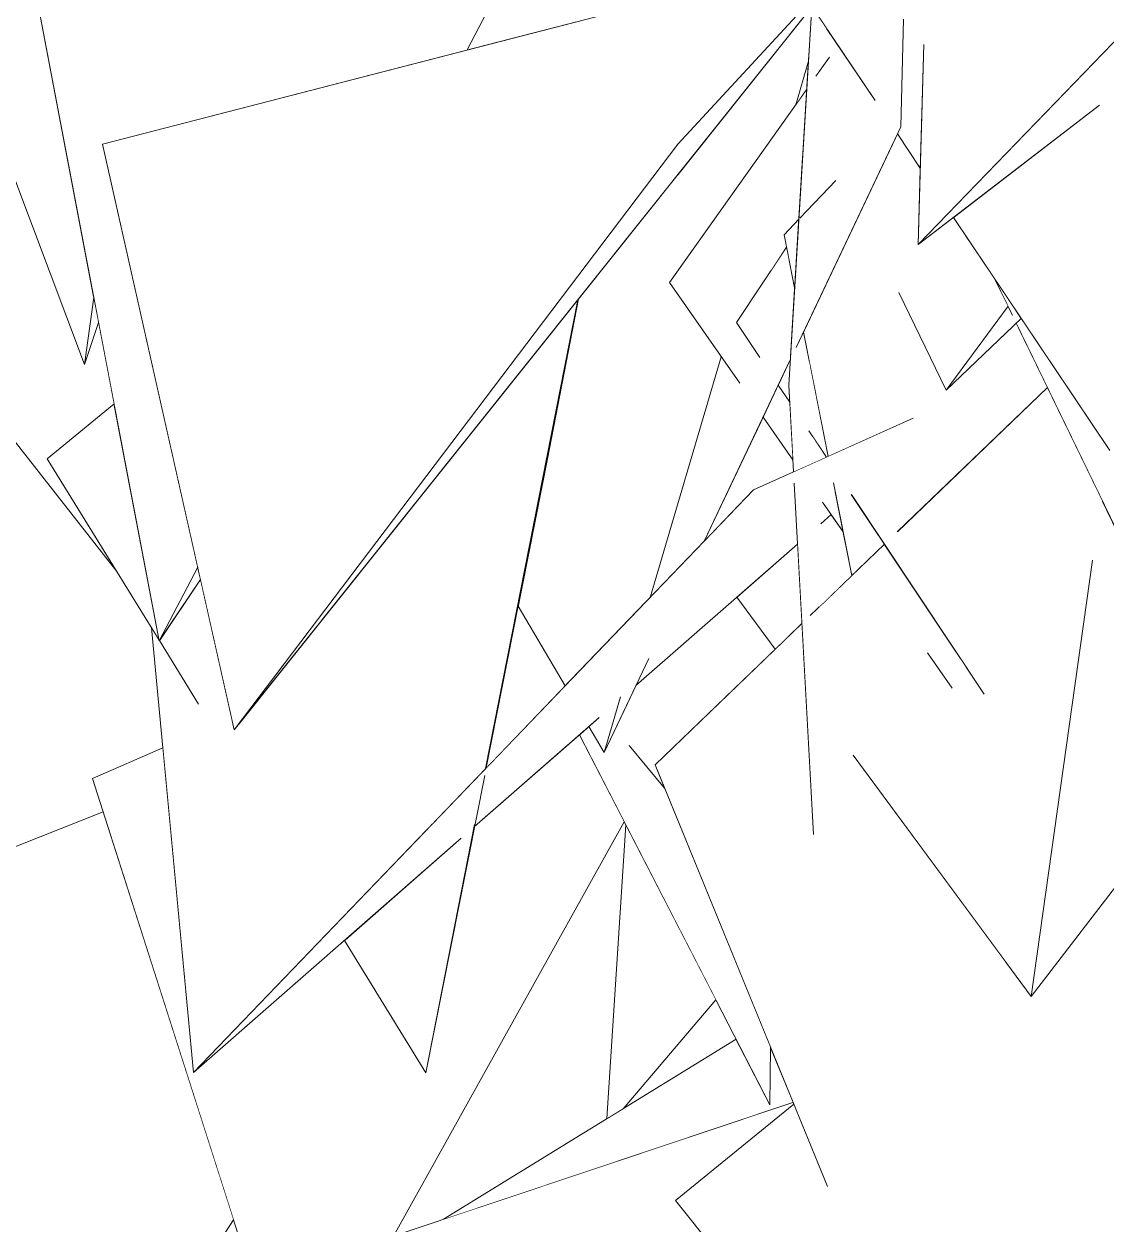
# Model space of a CAD drawing. Header units: millimetres. Extents: x -9413 to 8527, y -300 to 11224.
# Drawn here: x -9054.1 to -8654.3, y 1912 to 2355.2 of the extents above; entities that cross this region are included whole.
import ezdxf

# ---------------------------------------------------------------- set-up
doc = ezdxf.new("R2010")
doc.units = ezdxf.units.MM
doc.header["$MEASUREMENT"] = 0
doc.linetypes.add('Wipeout_Contour', pattern=[1000, 0, -1000])
doc.layers.add('Interior - Furniture', color=7, linetype='Continuous')
doc.layers.add('Interior - Furniture _Pen_No__4', color=7, linetype='Continuous', lineweight=20, true_color=0x029e21)

# ---------------------------------------------------------------- blocks, each defined once
blk = doc.blocks.new('Section Elem_40_6')
at = {"color": 254, "linetype": 'Wipeout_Contour', "lineweight": 0, "ltscale": 27256.553994}
blk.add_wipeout([(-8763.02, 2361.56), (-8813.77, 2298.06), (-8764.14, 2343.09)], dxfattribs=at).dxf.layer = 'Interior - Furniture'
at = {"color": 254, "linetype": 'Wipeout_Contour', "lineweight": 0, "ltscale": 27909.965942}
blk.add_wipeout([(-9028.28, 2254.19), (-9031.72, 2229.42), (-9026.53, 2245.03)], dxfattribs=at).dxf.layer = 'Interior - Furniture'
at = {"color": 254, "linetype": 'Wipeout_Contour', "lineweight": 0, "ltscale": 118851.387564}
blk.add_wipeout([(-9028.73, 2076.58), (-8953.89, 1842.4), (-8919.4, 1904.24), (-8918.77, 1907.1), (-8917.59, 1907.49), (-8832.26, 2060.5), (-8834.29, 2064.45), (-8848.82, 2092.67), (-8887.58, 2058.76), (-8905.58, 1967.83), (-8935.7, 2016.68), (-8991.47, 1967.89), (-9002.77, 2087.84)], dxfattribs=at).dxf.layer = 'Interior - Furniture'
at = {"color": 254, "linetype": 'Wipeout_Contour', "lineweight": 0, "ltscale": 74750.572113}
blk.add_wipeout([(-9119.44, 2462.42), (-9031.72, 2229.42), (-9028.28, 2254.19), (-9049.85, 2367.27), (-9010.46, 2382.49), (-9003.57, 2432.1), (-9021.02, 2421.48), (-8998.53, 2552.39)], dxfattribs=at).dxf.layer = 'Interior - Furniture'
at = {"color": 254, "linetype": 'Wipeout_Contour', "lineweight": 0, "ltscale": 27210.539868}
blk.add_wipeout([(-8757.52, 2353.63), (-8761.03, 2358.85), (-8759.43, 2350.46)], dxfattribs=at).dxf.layer = 'Interior - Furniture'
at = {"color": 254, "linetype": 'Wipeout_Contour', "lineweight": 0, "ltscale": 36968.222643}
blk.add_wipeout([(-9024.77, 2064.19), (-9085.88, 2040.08), (-9038.9, 1818.22), (-8976.61, 1913.48)], dxfattribs=at).dxf.layer = 'Interior - Furniture'
at = {"color": 254, "linetype": 'Wipeout_Contour', "lineweight": 0, "ltscale": 45092.532745}
blk.add_wipeout([(-8790.97, 1980.31), (-8899.03, 1913.71), (-8769.93, 1956.92), (-8778.2, 1977.17), (-8778.47, 1956.02)], dxfattribs=at).dxf.layer = 'Interior - Furniture'
at = {"layer": 'Interior - Furniture _Pen_No__4', "linetype": 'Continuous'}
for p, q in [((-9085.88, 2040.08), (-9024.77, 2064.19)), ((-8976.61, 1913.48), (-9038.9, 1818.22))]:
    blk.add_line(p, q, dxfattribs=at)
at = {"color": 254, "linetype": 'Wipeout_Contour', "lineweight": 0, "ltscale": 72466.84008}
blk.add_wipeout([(-8845.31, 2095.74), (-8848.82, 2092.67), (-8778.47, 1956.02), (-8778.2, 1977.17), (-8817.36, 2073.03), (-8830.44, 2088.75), (-8830.26, 2106.08), (-8839.69, 2086.19)], dxfattribs=at).dxf.layer = 'Interior - Furniture'
at = {"color": 254, "linetype": 'Wipeout_Contour', "lineweight": 0, "ltscale": 98894.222326}
blk.add_wipeout([(-8820.88, 2081.63), (-8757.25, 1925.88), (-8691.48, 2009.01), (-8747.64, 2085.11), (-8714.07, 2114.04), (-8720.21, 2122.86), (-8709.78, 2123.54), (-8736.15, 2163.08), (-8763.58, 2136.71), (-8762.33, 2055.87), (-8766.63, 2133.78)], dxfattribs=at).dxf.layer = 'Interior - Furniture'
at = {"color": 254, "linetype": 'Wipeout_Contour', "lineweight": 0, "ltscale": 44737.157362}
blk.add_wipeout([(-8675.91, 2220.98), (-8731.34, 2167.7), (-8668.95, 2152.91), (-8661.08, 2159.69), (-8655.64, 2179.16)], dxfattribs=at).dxf.layer = 'Interior - Furniture'
at = {"color": 254, "linetype": 'Wipeout_Contour', "lineweight": 0, "ltscale": 54220.592146}
blk.add_wipeout([(-8918.77, 1907.1), (-8967.03, 1689.61), (-8783.42, 1883.55), (-8813.39, 1920.67), (-8769.64, 1956.23), (-8769.93, 1956.92)], dxfattribs=at).dxf.layer = 'Interior - Furniture'
at = {"color": 254, "linetype": 'Wipeout_Contour', "lineweight": 0, "ltscale": 163263.951659}
blk.add_wipeout([(-8784.57, 2183.16), (-8991.47, 1967.89), (-8892.54, 2054.43), (-8887.56, 2059.56), (-8883.85, 2077.62), (-8887.58, 2058.76), (-8841.58, 2099.01), (-8833.61, 2106.75), (-8823.23, 2120.89), (-8827.97, 2110.91), (-8768.25, 2163.15), (-8769.48, 2185.58), (-8759.69, 2170.64), (-8755.83, 2174.01), (-8759.02, 2178.59), (-8754.34, 2182.45), (-8755, 2185.77), (-8725.54, 2209.59)], dxfattribs=at).dxf.layer = 'Interior - Furniture'
at = {"color": 254, "linetype": 'Wipeout_Contour', "lineweight": 0, "ltscale": 35611.247936}
blk.add_wipeout([(-8681.89, 1996.02), (-8611.42, 2087.9), (-8650.51, 2168.56), (-8659.24, 2157.11)], dxfattribs=at).dxf.layer = 'Interior - Furniture'
at = {"color": 254, "linetype": 'Wipeout_Contour', "lineweight": 0, "ltscale": 45251.373599}
blk.add_wipeout([(-8780.94, 2210.06), (-8802.59, 2164.42), (-8784.57, 2183.16), (-8769.72, 2189.81), (-8769.96, 2194.3)], dxfattribs=at).dxf.layer = 'Interior - Furniture'
at = {"color": 254, "linetype": 'Wipeout_Contour', "lineweight": 0, "ltscale": 45088.535042}
blk.add_wipeout([(-8760.38, 2139.79), (-8748.18, 2151.51), (-8751.39, 2167.63), (-8755.83, 2174.01), (-8759.36, 2170.93)], dxfattribs=at).dxf.layer = 'Interior - Furniture'
at = {"color": 254, "linetype": 'Wipeout_Contour', "lineweight": 0, "ltscale": 27351.814187}
blk.add_wipeout([(-8883.29, 2080.45), (-8854.16, 2110.77), (-8871.47, 2140.18)], dxfattribs=at).dxf.layer = 'Interior - Furniture'
at = {"color": 254, "linetype": 'Wipeout_Contour', "lineweight": 0, "ltscale": 92237.976633}
blk.add_wipeout([(-9006.95, 2132.22), (-8991.47, 1967.89), (-8903.1, 2059.84), (-8974.82, 2096.53), (-8976.38, 2094.58), (-8977.08, 2097.69), (-8989.62, 2104.11), (-9004.04, 2127.49), (-9004.1, 2127.4), (-9004.15, 2127.68)], dxfattribs=at).dxf.layer = 'Interior - Furniture'
at = {"layer": 'Interior - Furniture _Pen_No__4', "linetype": 'Continuous'}
blk.add_line((-9028.73, 2076.58), (-9002.77, 2087.84), dxfattribs=at)
at = {"color": 254, "linetype": 'Wipeout_Contour', "lineweight": 0, "ltscale": 162999.431498}
blk.add_wipeout([(-8763.02, 2361.56), (-8771.48, 2221.84), (-8769.72, 2189.81), (-8762.69, 2192.96), (-8762.6, 2202.74), (-8764.1, 2204.99), (-8764.03, 2231.22), (-8766.06, 2241.43), (-8768.74, 2235.78), (-8766.77, 2260.13), (-8767.4, 2283.54), (-8764.63, 2286.45), (-8761.53, 2324.53), (-8761.43, 2335.94), (-8760.5, 2337.26), (-8759.43, 2350.46), (-8761.03, 2358.85), (-8762.93, 2361.68)], dxfattribs=at).dxf.layer = 'Interior - Furniture'
at = {"color": 254, "linetype": 'Wipeout_Contour', "lineweight": 0, "ltscale": 45639.621611}
blk.add_wipeout([(-8883.49, 2080.24), (-8883.29, 2080.45), (-8860.69, 2194.66), (-8849.18, 2253.75), (-8849.46, 2253.39)], dxfattribs=at).dxf.layer = 'Interior - Furniture'
at = {"color": 254, "linetype": 'Wipeout_Contour', "lineweight": 0, "ltscale": 27848.8834}
blk.add_wipeout([(-9045.46, 2194.66), (-9004.15, 2127.68), (-9020.78, 2214.89)], dxfattribs=at).dxf.layer = 'Interior - Furniture'
at = {"color": 254, "linetype": 'Wipeout_Contour', "lineweight": 0, "ltscale": 36132.38577}
blk.add_wipeout([(-8768.25, 2163.15), (-8790.73, 2143.49), (-8776.53, 2124.26), (-8766.63, 2133.78)], dxfattribs=at).dxf.layer = 'Interior - Furniture'
at = {"color": 254, "linetype": 'Wipeout_Contour', "lineweight": 0, "ltscale": 80525.817541}
blk.add_wipeout([(-8747.64, 2085.11), (-8681.89, 1996.02), (-8659.24, 2157.11), (-8661.08, 2159.69), (-8668.95, 2152.91), (-8699.25, 2107.74), (-8706.14, 2118.09), (-8711.19, 2109.9), (-8714.07, 2114.04)], dxfattribs=at).dxf.layer = 'Interior - Furniture'
at = {"color": 254, "linetype": 'Wipeout_Contour', "lineweight": 0, "ltscale": 27367.427589}
blk.add_wipeout([(-8905.58, 1967.83), (-8883.85, 2077.62), (-8887.56, 2059.56)], dxfattribs=at).dxf.layer = 'Interior - Furniture'
at = {"color": 254, "linetype": 'Wipeout_Contour', "lineweight": 0, "ltscale": 36610.513779}
blk.add_wipeout([(-8849.46, 2253.39), (-8974.82, 2096.53), (-8903.1, 2059.84), (-8883.49, 2080.24)], dxfattribs=at).dxf.layer = 'Interior - Furniture'
at = {"color": 254, "linetype": 'Wipeout_Contour', "lineweight": 0, "ltscale": 35693.701121}
blk.add_wipeout([(-8655.64, 2179.16), (-8661.08, 2159.69), (-8659.24, 2157.11), (-8650.51, 2168.56)], dxfattribs=at).dxf.layer = 'Interior - Furniture'
at = {"color": 254, "linetype": 'Wipeout_Contour', "lineweight": 0, "ltscale": 36945.88282}
blk.add_wipeout([(-9004.04, 2127.49), (-8989.62, 2104.11), (-8977.08, 2097.69), (-8988.85, 2150.03)], dxfattribs=at).dxf.layer = 'Interior - Furniture'
at = {"color": 254, "linetype": 'Wipeout_Contour', "lineweight": 0, "ltscale": 35863.456334}
blk.add_wipeout([(-8709.78, 2123.54), (-8720.21, 2122.86), (-8711.19, 2109.9), (-8706.14, 2118.09)], dxfattribs=at).dxf.layer = 'Interior - Furniture'
at = {"color": 254, "linetype": 'Wipeout_Contour', "lineweight": 0, "ltscale": 80164.839202}
blk.add_wipeout([(-8769.64, 1956.23), (-8813.39, 1920.67), (-8626.24, 1688.89), (-8602.59, 2069.69), (-8610.35, 2085.7), (-8617.66, 2079.76), (-8681.89, 1996.02), (-8691.48, 2009.01), (-8757.25, 1925.88)], dxfattribs=at).dxf.layer = 'Interior - Furniture'
at = {"layer": 'Interior - Furniture _Pen_No__4', "linetype": 'Continuous'}
for p, q in [((-8953.89, 1842.4), (-9028.73, 2076.58)), ((-8778.2, 1977.17), (-8778.47, 1956.02)), ((-8626.24, 1688.89), (-8813.39, 1920.67))]:
    blk.add_line(p, q, dxfattribs=at)
at = {"color": 254, "linetype": 'Wipeout_Contour', "lineweight": 0, "ltscale": 54126.604922}
blk.add_wipeout([(-8759.69, 2170.64), (-8769.48, 2185.58), (-8762.33, 2055.87), (-8763.58, 2136.71), (-8760.38, 2139.79), (-8759.36, 2170.93)], dxfattribs=at).dxf.layer = 'Interior - Furniture'
at = {"color": 254, "linetype": 'Wipeout_Contour', "lineweight": 0, "ltscale": 63426.725256}
blk.add_wipeout([(-8830.44, 2088.75), (-8817.36, 2073.03), (-8820.88, 2081.63), (-8776.53, 2124.26), (-8790.73, 2143.49), (-8827.97, 2110.91), (-8830.26, 2106.08)], dxfattribs=at).dxf.layer = 'Interior - Furniture'
at = {"color": 254, "linetype": 'Wipeout_Contour', "lineweight": 0, "ltscale": 36531.301791}
blk.add_wipeout([(-8892.54, 2054.43), (-8935.7, 2016.68), (-8905.58, 1967.83), (-8887.56, 2059.56)], dxfattribs=at).dxf.layer = 'Interior - Furniture'
at = {"color": 254, "linetype": 'Wipeout_Contour', "lineweight": 0, "ltscale": 36187.373904}
blk.add_wipeout([(-8838.68, 1950.9), (-8832.72, 1954.58), (-8798.43, 1994.8), (-8831.68, 2059.37)], dxfattribs=at).dxf.layer = 'Interior - Furniture'
at = {"layer": 'Interior - Furniture _Pen_No__4', "linetype": 'Continuous'}
for p, q in [((-8757.23, 1925.85), (-8820.88, 2081.63)), ((-8905.58, 1967.83), (-8883.85, 2077.63)), ((-8832.26, 2060.5), (-8917.59, 1907.49)), ((-8887.56, 2059.56), (-8905.58, 1967.83)), ((-8838.68, 1950.9), (-8831.68, 2059.37)), ((-8892.51, 2054.46), (-8991.47, 1967.89)), ((-8905.58, 1967.83), (-8935.7, 2016.68)), ((-8798.43, 1994.8), (-8832.72, 1954.58)), ((-8899.03, 1913.71), (-8790.97, 1980.31)), ((-8918.77, 1907.1), (-8769.93, 1956.92)), ((-8813.39, 1920.67), (-8769.64, 1956.23))]:
    blk.add_line(p, q, dxfattribs=at)
at = {"color": 254, "linetype": 'Wipeout_Contour', "lineweight": 0, "ltscale": 27392.945633}
blk.add_wipeout([(-8976.38, 2094.58), (-8745.96, 2382.91), (-8812.44, 2310.88)], dxfattribs=at).dxf.layer = 'Interior - Furniture'
at = {"color": 254, "linetype": 'Wipeout_Contour', "lineweight": 0, "ltscale": 36708.938574}
blk.add_wipeout([(-8745.96, 2382.91), (-9025.03, 2310.88), (-8976.38, 2094.58), (-8812.44, 2310.88)], dxfattribs=at).dxf.layer = 'Interior - Furniture'
at = {"color": 254, "linetype": 'Wipeout_Contour', "lineweight": 0, "ltscale": 45825.71769}
blk.add_wipeout([(-8890.34, 2345.64), (-8850.06, 2356.04), (-8812.22, 2412.21), (-8819.61, 2426.07), (-8879.07, 2367.27)], dxfattribs=at).dxf.layer = 'Interior - Furniture'
at = {"color": 254, "linetype": 'Wipeout_Contour', "lineweight": 0, "ltscale": 27196.200709}
blk.add_wipeout([(-8761.53, 2324.53), (-8756.46, 2342.96), (-8761.43, 2335.94)], dxfattribs=at).dxf.layer = 'Interior - Furniture'
at = {"color": 254, "linetype": 'Wipeout_Contour', "lineweight": 0, "ltscale": 63506.239506}
blk.add_wipeout([(-8764.86, 2331.11), (-8815.52, 2259.72), (-8789.64, 2222.55), (-8785.6, 2237.21), (-8790.82, 2245.04), (-8778.25, 2263.89), (-8766.31, 2307.19)], dxfattribs=at).dxf.layer = 'Interior - Furniture'
at = {"color": 254, "linetype": 'Wipeout_Contour', "lineweight": 0, "ltscale": 53823.606188}
blk.add_wipeout([(-8748.36, 2181.38), (-8699.25, 2107.74), (-8668.95, 2152.91), (-8731.34, 2167.7), (-8675.91, 2220.98), (-8686.6, 2243.03)], dxfattribs=at).dxf.layer = 'Interior - Furniture'
at = {"color": 254, "linetype": 'Wipeout_Contour', "lineweight": 0, "ltscale": 27096.160081}
blk.add_wipeout([(-8762.69, 2192.96), (-8757.6, 2195.24), (-8762.6, 2202.74)], dxfattribs=at).dxf.layer = 'Interior - Furniture'
at = {"color": 254, "linetype": 'Wipeout_Contour', "lineweight": 0, "ltscale": 27064.180364}
blk.add_wipeout([(-8759.02, 2178.59), (-8751.39, 2167.63), (-8754.34, 2182.45)], dxfattribs=at).dxf.layer = 'Interior - Furniture'
at = {"color": 254, "linetype": 'Wipeout_Contour', "lineweight": 0, "ltscale": 27739.405587}
blk.add_wipeout([(-9004.1, 2127.4), (-8988.85, 2150.03), (-8989.89, 2154.66)], dxfattribs=at).dxf.layer = 'Interior - Furniture'
at = {"color": 254, "linetype": 'Wipeout_Contour', "lineweight": 0, "ltscale": 27238.339742}
blk.add_wipeout([(-8833.61, 2106.75), (-8839.69, 2086.19), (-8823.23, 2120.89)], dxfattribs=at).dxf.layer = 'Interior - Furniture'
at = {"layer": 'Interior - Furniture _Pen_No__4', "linetype": 'Continuous'}
for p, q in [((-8711.16, 2109.87), (-8720.27, 2122.94)), ((-8817.36, 2073.03), (-8830.45, 2088.77))]:
    blk.add_line(p, q, dxfattribs=at)
at = {"color": 254, "linetype": 'Wipeout_Contour', "lineweight": 0, "ltscale": 73864.913763}
blk.add_wipeout([(-9049.85, 2367.27), (-9004.1, 2127.4), (-8989.89, 2154.66), (-9025.03, 2310.88), (-8890.34, 2345.64), (-8879.07, 2367.27), (-8819.61, 2426.07), (-8832.95, 2451.11)], dxfattribs=at).dxf.layer = 'Interior - Furniture'
at = {"color": 254, "linetype": 'Wipeout_Contour', "lineweight": 0, "ltscale": 36257.074054}
blk.add_wipeout([(-8772.3, 2272.8), (-8790.82, 2245.04), (-8782.19, 2232.11), (-8771.56, 2269.07)], dxfattribs=at).dxf.layer = 'Interior - Furniture'
at = {"color": 254, "linetype": 'Wipeout_Contour', "lineweight": 0, "ltscale": 36137.089537}
blk.add_wipeout([(-8764.03, 2231.22), (-8764.1, 2204.99), (-8757.6, 2195.24), (-8756.94, 2195.53)], dxfattribs=at).dxf.layer = 'Interior - Furniture'
at = {"color": 254, "linetype": 'Wipeout_Contour', "lineweight": 0, "ltscale": 36194.462559}
blk.add_wipeout([(-8780.94, 2210.06), (-8769.96, 2194.3), (-8771.13, 2215.53), (-8775.35, 2221.85)], dxfattribs=at).dxf.layer = 'Interior - Furniture'
at = {"color": 254, "linetype": 'Wipeout_Contour', "lineweight": 0, "ltscale": 36341.222666}
blk.add_wipeout([(-8845.31, 2095.74), (-8839.69, 2086.19), (-8833.61, 2106.75), (-8841.58, 2099.01)], dxfattribs=at).dxf.layer = 'Interior - Furniture'
at = {"layer": 'Interior - Furniture _Pen_No__4', "linetype": 'Continuous'}
for p, q in [((-8890.34, 2345.64), (-8879.07, 2367.27)), ((-9004.1, 2127.4), (-8989.89, 2154.66)), ((-8988.85, 2150.03), (-9004.1, 2127.4)), ((-8991.47, 1967.89), (-9006.95, 2132.22)), ((-8989.58, 2104.05), (-9004.04, 2127.49)), ((-8833.61, 2106.76), (-8839.69, 2086.19)), ((-8841.53, 2099.05), (-8887.58, 2058.76)), ((-8778.47, 1956.02), (-8848.82, 2092.67)), ((-8839.69, 2086.19), (-8845.31, 2095.74))]:
    blk.add_line(p, q, dxfattribs=at)
at = {"color": 254, "linetype": 'Wipeout_Contour', "lineweight": 0, "ltscale": 102920.457596}
blk.add_wipeout([(-9162.77, 2335.13), (-9019.76, 2152.98), (-9045.46, 2194.66), (-9020.78, 2214.89), (-9026.53, 2245.03), (-9031.72, 2229.42), (-9069.27, 2329.16), (-9080.63, 2320.23), (-9074.96, 2344.29), (-9104.38, 2422.43), (-9160.57, 2358.64)], dxfattribs=at).dxf.layer = 'Interior - Furniture'
at = {"color": 254, "linetype": 'Wipeout_Contour', "lineweight": 0, "ltscale": 27179.718076}
blk.add_wipeout([(-8773.22, 2277.41), (-8769.31, 2257.74), (-8767.77, 2283.15)], dxfattribs=at).dxf.layer = 'Interior - Furniture'
at = {"color": 254, "linetype": 'Wipeout_Contour', "lineweight": 0, "ltscale": 36198.39731}
blk.add_wipeout([(-8770.92, 2231.2), (-8775.35, 2221.85), (-8771.13, 2215.53), (-8771.48, 2221.84)], dxfattribs=at).dxf.layer = 'Interior - Furniture'
at = {"layer": 'Interior - Furniture _Pen_No__4', "linetype": 'Continuous'}
for p, q in [((-9031.72, 2229.42), (-9119.44, 2462.42)), ((-9004.1, 2127.4), (-9049.85, 2367.27)), ((-9019.76, 2152.98), (-9162.77, 2335.13)), ((-8976.38, 2094.58), (-9025.03, 2310.88)), ((-9031.72, 2229.42), (-9028.28, 2254.19)), ((-9026.53, 2245.03), (-9031.72, 2229.42)), ((-9045.46, 2194.66), (-9020.78, 2214.89)), ((-9004.15, 2127.68), (-9045.46, 2194.66))]:
    blk.add_line(p, q, dxfattribs=at)
at = {"color": 254, "linetype": 'Wipeout_Contour', "lineweight": 0, "ltscale": 27163.523366}
blk.add_wipeout([(-8754.15, 2297.48), (-8767.4, 2283.54), (-8766.77, 2260.13)], dxfattribs=at).dxf.layer = 'Interior - Furniture'
at = {"color": 254, "linetype": 'Wipeout_Contour', "lineweight": 0, "ltscale": 144152.788037}
blk.add_wipeout([(-8731.35, 2314.63), (-8766.06, 2241.43), (-8756.94, 2195.53), (-8725.54, 2209.59), (-8755, 2185.77), (-8748.18, 2151.51), (-8736.15, 2163.08), (-8748.36, 2181.38), (-8686.6, 2243.03), (-8687.44, 2244.76), (-8713.33, 2220.03), (-8730.85, 2256.06), (-8706.16, 2277.1), (-8710.65, 2283.78), (-8723.68, 2273.78), (-8722.89, 2302.02)], dxfattribs=at).dxf.layer = 'Interior - Furniture'
at = {"color": 254, "linetype": 'Wipeout_Contour', "lineweight": 0, "ltscale": 81580.555894}
blk.add_wipeout([(-8796.45, 2232.33), (-8822.75, 2143.44), (-8802.59, 2164.42), (-8770.92, 2231.2), (-8769.31, 2257.74), (-8771.56, 2269.07), (-8782.19, 2232.11), (-8785.6, 2237.21), (-8789.64, 2222.55)], dxfattribs=at).dxf.layer = 'Interior - Furniture'
at = {"layer": 'Interior - Furniture _Pen_No__4', "linetype": 'Continuous'}
for p, q in [((-8748.18, 2151.51), (-8755, 2185.77)), ((-8699.23, 2107.71), (-8748.39, 2181.42)), ((-8751.39, 2167.63), (-8759.02, 2178.59)), ((-8755.83, 2174.01), (-8759.69, 2170.64))]:
    blk.add_line(p, q, dxfattribs=at)
at = {"color": 254, "linetype": 'Wipeout_Contour', "lineweight": 0, "ltscale": 62701.912643}
blk.add_wipeout([(-8723.68, 2273.78), (-8656.67, 2325.2), (-8628.29, 2353.63), (-8627.15, 2358.2), (-8628.99, 2360.38), (-8625.92, 2363.13), (-8621.91, 2379.15)], dxfattribs=at).dxf.layer = 'Interior - Furniture'
at = {"color": 254, "linetype": 'Wipeout_Contour', "lineweight": 0, "ltscale": 26933.288948}
blk.add_wipeout([(-8687.53, 2249.33), (-8695.17, 2260.73), (-8688.81, 2247.59)], dxfattribs=at).dxf.layer = 'Interior - Furniture'
at = {"color": 254, "linetype": 'Wipeout_Contour', "lineweight": 0, "ltscale": 27024.035306}
blk.add_wipeout([(-8723.68, 2273.78), (-8669.67, 2329.7), (-8721.61, 2347.66)], dxfattribs=at).dxf.layer = 'Interior - Furniture'
at = {"color": 254, "linetype": 'Wipeout_Contour', "lineweight": 0, "ltscale": 124229.946842}
blk.add_wipeout([(-8687.44, 2244.76), (-8597.97, 2060.15), (-8506.86, 2180.33), (-8545.55, 2232.6), (-8532.59, 2237.78), (-8535.61, 2249.06), (-8548.97, 2247.06), (-8562.62, 2227.35), (-8571.17, 2257.92), (-8591.38, 2227.81), (-8599.34, 2271.53), (-8640.05, 2267.34), (-8652.89, 2197.72), (-8685.62, 2246.49)], dxfattribs=at).dxf.layer = 'Interior - Furniture'
at = {"layer": 'Interior - Furniture _Pen_No__4', "linetype": 'Continuous'}
for p, q in [((-8659.24, 2157.17), (-8681.89, 1996.02)), ((-8681.89, 1996.02), (-8611.42, 2087.9)), ((-8681.89, 1996.02), (-8747.66, 2085.13))]:
    blk.add_line(p, q, dxfattribs=at)
at = {"color": 254, "linetype": 'Wipeout_Contour', "lineweight": 0, "ltscale": 225874.463129}
blk.add_wipeout([(-8800.36, 2417.46), (-8779.06, 2385.72), (-8761.72, 2390.07), (-8773.63, 2377.63), (-8772.57, 2376.04), (-8745.96, 2382.91), (-8762.93, 2361.68), (-8739.63, 2326.96), (-8729.05, 2357.04), (-8730.12, 2317.22), (-8731.35, 2314.63), (-8722.89, 2302.02), (-8721.61, 2347.66), (-8669.67, 2329.7), (-8634.14, 2366.48), (-8674.23, 2413.89), (-8630.8, 2449.89), (-8636.99, 2467.36), (-8654.12, 2444.54), (-8675.88, 2418.05), (-8682.45, 2454.21), (-8656.18, 2445.25), (-8638.03, 2470.3), (-8664.7, 2545.63), (-8794.7, 2433.25)], dxfattribs=at).dxf.layer = 'Interior - Furniture'
at = {"color": 254, "linetype": 'Wipeout_Contour', "lineweight": 0, "ltscale": 35840.17002}
blk.add_wipeout([(-8710.65, 2283.78), (-8652.89, 2197.72), (-8628.29, 2353.63), (-8656.67, 2325.2)], dxfattribs=at).dxf.layer = 'Interior - Furniture'
at = {"color": 254, "linetype": 'Wipeout_Contour', "lineweight": 0, "ltscale": 27213.43974}
blk.add_wipeout([(-8768.91, 2325.41), (-8764.86, 2331.11), (-8764.26, 2341.12)], dxfattribs=at).dxf.layer = 'Interior - Furniture'
at = {"color": 254, "linetype": 'Wipeout_Contour', "lineweight": 0, "ltscale": 45316.571537}
blk.add_wipeout([(-8766.31, 2307.19), (-8778.25, 2263.89), (-8772.3, 2272.8), (-8773.22, 2277.41), (-8767.77, 2283.15)], dxfattribs=at).dxf.layer = 'Interior - Furniture'
at = {"color": 254, "linetype": 'Wipeout_Contour', "lineweight": 0, "ltscale": 44890.609434}
blk.add_wipeout([(-8713.33, 2220.03), (-8685.62, 2246.49), (-8687.53, 2249.33), (-8688.81, 2247.59), (-8690.47, 2251.02)], dxfattribs=at).dxf.layer = 'Interior - Furniture'
at = {"layer": 'Interior - Furniture _Pen_No__4', "linetype": 'Continuous'}
blk.add_line((-8597.97, 2060.15), (-8687.44, 2244.76), dxfattribs=at)
at = {"color": 254, "linetype": 'Wipeout_Contour', "lineweight": 0, "ltscale": 44970.392317}
blk.add_wipeout([(-8730.85, 2256.06), (-8713.33, 2220.03), (-8690.47, 2251.02), (-8695.17, 2260.73), (-8706.16, 2277.1)], dxfattribs=at).dxf.layer = 'Interior - Furniture'
at = {"layer": 'Interior - Furniture _Pen_No__4', "linetype": 'Continuous'}
for p, q in [((-8723.68, 2273.78), (-8621.91, 2379.15)), ((-8723.68, 2273.78), (-8721.6, 2347.7)), ((-8656.64, 2325.23), (-8723.68, 2273.78)), ((-8652.89, 2197.72), (-8710.65, 2283.78)), ((-8688.8, 2247.58), (-8695.17, 2260.73)), ((-8690.47, 2251.02), (-8713.33, 2220.03)), ((-8713.33, 2220.03), (-8685.62, 2246.49)), ((-8731.43, 2167.61), (-8675.91, 2220.98))]:
    blk.add_line(p, q, dxfattribs=at)
at = {"color": 254, "linetype": 'Wipeout_Contour', "lineweight": 0, "ltscale": 108662.122635}
blk.add_wipeout([(-8766.77, 2260.13), (-8768.74, 2235.78), (-8730.12, 2317.22), (-8729.05, 2357.04), (-8739.63, 2326.96), (-8757.52, 2353.63), (-8759.43, 2350.46), (-8760.5, 2337.26), (-8756.46, 2342.96), (-8761.53, 2324.53), (-8764.63, 2286.45), (-8754.15, 2297.48)], dxfattribs=at).dxf.layer = 'Interior - Furniture'
at = {"layer": 'Interior - Furniture _Pen_No__4', "linetype": 'Continuous'}
for p, q in [((-8730.12, 2317.22), (-8729.05, 2357.06)), ((-8761.44, 2335.94), (-8756.45, 2342.97)), ((-8722.89, 2302.02), (-8731.35, 2314.63)), ((-8713.33, 2220.03), (-8730.86, 2256.07))]:
    blk.add_line(p, q, dxfattribs=at)
at = {"color": 254, "linetype": 'Wipeout_Contour', "lineweight": 0, "ltscale": 100067.814595}
blk.add_wipeout([(-8871.47, 2140.18), (-8854.16, 2110.77), (-8822.75, 2143.44), (-8796.45, 2232.33), (-8815.52, 2259.72), (-8768.91, 2325.41), (-8764.26, 2341.12), (-8764.14, 2343.09), (-8813.77, 2298.06), (-8849.18, 2253.75), (-8860.69, 2194.66)], dxfattribs=at).dxf.layer = 'Interior - Furniture'
at = {"layer": 'Interior - Furniture _Pen_No__4', "linetype": 'Continuous'}
for p, q in [((-9025.03, 2310.88), (-8745.96, 2382.91)), ((-8745.96, 2382.91), (-8976.38, 2094.58)), ((-8812.44, 2310.88), (-8745.96, 2382.91)), ((-8771.48, 2221.84), (-8763.02, 2361.56)), ((-8739.62, 2326.95), (-8762.93, 2361.68)), ((-8764.26, 2341.12), (-8768.91, 2325.41)), ((-8815.52, 2259.72), (-8764.86, 2331.11)), ((-8768.75, 2235.78), (-8730.12, 2317.22)), ((-8976.38, 2094.58), (-8812.44, 2310.88)), ((-8767.4, 2283.53), (-8754.14, 2297.49)), ((-8773.22, 2277.41), (-8767.77, 2283.15)), ((-8769.31, 2257.74), (-8773.22, 2277.41)), ((-8790.82, 2245.04), (-8772.3, 2272.8)), ((-8789.63, 2222.54), (-8815.52, 2259.72)), ((-8849.46, 2253.39), (-8883.49, 2080.24)), ((-8860.69, 2194.66), (-8849.18, 2253.75)), ((-8782.19, 2232.1), (-8790.82, 2245.04)), ((-8756.94, 2195.53), (-8766.06, 2241.43)), ((-8796.45, 2232.33), (-8822.75, 2143.44)), ((-8802.59, 2164.42), (-8770.92, 2231.2)), ((-8771.13, 2215.53), (-8775.35, 2221.85)), ((-8769.72, 2189.81), (-8771.48, 2221.84)), ((-8784.57, 2183.16), (-8725.52, 2209.6)), ((-8769.96, 2194.3), (-8780.94, 2210.06)), ((-8757.6, 2195.24), (-8764.11, 2204.99)), ((-8883.29, 2080.45), (-8860.69, 2194.66)), ((-8762.33, 2055.83), (-8769.48, 2185.59)), ((-8991.47, 1967.89), (-8784.57, 2183.16)), ((-8768.25, 2163.15), (-8827.97, 2110.91)), ((-8763.58, 2136.71), (-8736.15, 2163.08)), ((-8776.53, 2124.26), (-8790.73, 2143.49)), ((-8854.16, 2110.77), (-8871.47, 2140.18)), ((-8820.88, 2081.63), (-8766.63, 2133.78)), ((-8839.69, 2086.19), (-8823.23, 2120.9))]:
    blk.add_line(p, q, dxfattribs=at)

msp = doc.modelspace()

# ---------------------------------------------------------------- block references
at = {"layer": 'Interior - Furniture'}
msp.add_blockref('Section Elem_40_6', (0, 0), dxfattribs=at)

doc.saveas('drawing.dxf')
